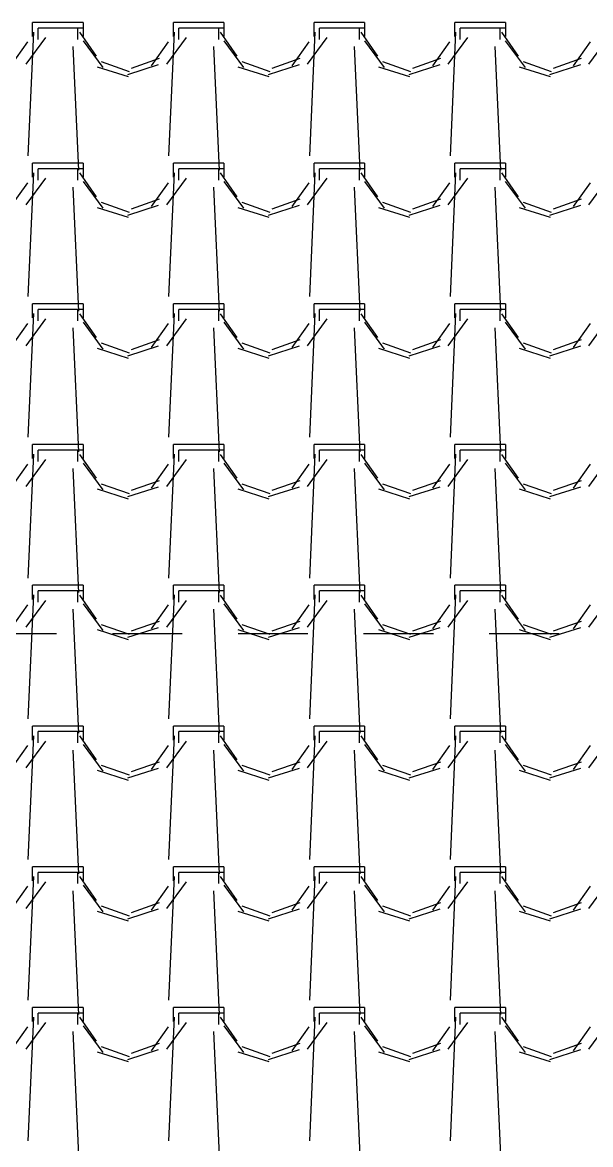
# Model space of a CAD drawing. Header units: millimetres. Extents: x 3923 to 4007, y 744 to 863.
# Drawn here: x 3931.156 to 3932.174, y 842.776 to 844.786 of the extents above; entities that cross this region are included whole.
import ezdxf

# ---------------------------------------------------------------- set-up
doc = ezdxf.new("R2010")
doc.units = ezdxf.units.MM
doc.linetypes.add('HIDDEN2', pattern=[0.1875, 0.125, -0.0625])
doc.layers.add('-HIDRO', color=8, linetype='Continuous')

msp = doc.modelspace()

# ---------------------------------------------------------------- linework, layer by layer
at = {"layer": '-HIDRO', "linetype": 'Continuous'}
for p, q in [((3931.2548, 844.7856), (3931.1742, 844.7856)), ((3931.1742, 844.7604), (3931.1742, 844.7856)), ((3931.2649, 844.7856), (3931.2548, 844.7856)), ((3931.2649, 844.7856), (3931.2649, 844.7604)), ((3931.5068, 844.7856), (3931.4262, 844.7856)), ((3931.4262, 844.7604), (3931.4262, 844.7856)), ((3931.5169, 844.7856), (3931.5068, 844.7856)), ((3931.5169, 844.7856), (3931.5169, 844.7604)), ((3931.7588, 844.7856), (3931.6782, 844.7856)), ((3931.6782, 844.7604), (3931.6782, 844.7856)), ((3931.7689, 844.7856), (3931.7588, 844.7856)), ((3931.7689, 844.7856), (3931.7689, 844.7604)), ((3932.0108, 844.7856), (3931.9302, 844.7856)), ((3931.9302, 844.7604), (3931.9302, 844.7856)), ((3932.0209, 844.7856), (3932.0108, 844.7856)), ((3932.0209, 844.7856), (3932.0209, 844.7604)), ((3931.1758, 844.7683), (3931.1658, 844.5466)), ((3931.2548, 844.7755), (3931.1842, 844.7755)), ((3931.1842, 844.7553), (3931.1842, 844.7755)), ((3931.2548, 844.7755), (3931.2548, 844.7553)), ((3931.2649, 844.7755), (3931.2548, 844.7755)), ((3931.2579, 844.768), (3931.2881, 844.7252)), ((3931.4278, 844.7683), (3931.4178, 844.5466)), ((3931.5068, 844.7755), (3931.4362, 844.7755)), ((3931.4362, 844.7553), (3931.4362, 844.7755)), ((3931.5068, 844.7755), (3931.5068, 844.7553)), ((3931.5169, 844.7755), (3931.5068, 844.7755)), ((3931.5099, 844.768), (3931.5401, 844.7252)), ((3931.6798, 844.7683), (3931.6698, 844.5466)), ((3931.7588, 844.7755), (3931.6882, 844.7755)), ((3931.6882, 844.7553), (3931.6882, 844.7755)), ((3931.7588, 844.7755), (3931.7588, 844.7553)), ((3931.7689, 844.7755), (3931.7588, 844.7755)), ((3931.7619, 844.768), (3931.7921, 844.7252)), ((3931.9318, 844.7683), (3931.9218, 844.5466)), ((3932.0108, 844.7755), (3931.9402, 844.7755)), ((3931.9402, 844.7553), (3931.9402, 844.7755)), ((3932.0108, 844.7755), (3932.0108, 844.7553)), ((3932.0209, 844.7755), (3932.0108, 844.7755)), ((3932.0139, 844.768), (3932.0441, 844.7252)), ((3931.135, 844.7077), (3931.1653, 844.7506)), ((3931.1623, 844.7107), (3931.1976, 844.7586)), ((3931.2463, 844.7426), (3931.2563, 844.5208)), ((3931.2648, 844.7526), (3931.3001, 844.7047)), ((3931.387, 844.7077), (3931.4173, 844.7506)), ((3931.4143, 844.7107), (3931.4496, 844.7586)), ((3931.4983, 844.7426), (3931.5083, 844.5208)), ((3931.5168, 844.7526), (3931.5521, 844.7047)), ((3931.639, 844.7077), (3931.6693, 844.7506)), ((3931.6663, 844.7107), (3931.7016, 844.7586)), ((3931.7503, 844.7426), (3931.7603, 844.5208)), ((3931.7688, 844.7526), (3931.8041, 844.7047)), ((3931.891, 844.7077), (3931.9213, 844.7506)), ((3931.9183, 844.7107), (3931.9536, 844.7586)), ((3932.0023, 844.7426), (3932.0123, 844.5208)), ((3932.0208, 844.7526), (3932.0561, 844.7047)), ((3932.143, 844.7077), (3932.1733, 844.7506)), ((3932.1703, 844.7107), (3932.2056, 844.7586)), ((3931.3511, 844.7039), (3931.4015, 844.7215)), ((3931.6031, 844.7039), (3931.6535, 844.7215)), ((3931.8551, 844.7039), (3931.9055, 844.7215)), ((3932.1071, 844.7039), (3932.1575, 844.7215)), ((3931.2897, 844.7063), (3931.3451, 844.6886)), ((3931.2968, 844.7156), (3931.3472, 844.6979)), ((3931.3445, 844.6926), (3931.3999, 844.7102)), ((3931.5417, 844.7063), (3931.5971, 844.6886)), ((3931.5488, 844.7156), (3931.5992, 844.6979)), ((3931.5965, 844.6926), (3931.6519, 844.7102)), ((3931.7937, 844.7063), (3931.8491, 844.6886)), ((3931.8008, 844.7156), (3931.8512, 844.6979)), ((3931.8485, 844.6926), (3931.9039, 844.7102)), ((3932.0457, 844.7063), (3932.1011, 844.6886)), ((3932.0528, 844.7156), (3932.1032, 844.6979)), ((3932.1005, 844.6926), (3932.1559, 844.7102)), ((3931.2548, 844.5336), (3931.1742, 844.5336)), ((3931.1742, 844.5084), (3931.1742, 844.5336)), ((3931.2548, 844.5235), (3931.1842, 844.5235)), ((3931.1842, 844.5033), (3931.1842, 844.5235)), ((3931.2649, 844.5336), (3931.2548, 844.5336)), ((3931.2548, 844.5235), (3931.2548, 844.5033)), ((3931.2649, 844.5235), (3931.2548, 844.5235)), ((3931.2649, 844.5336), (3931.2649, 844.5084)), ((3931.5068, 844.5336), (3931.4262, 844.5336)), ((3931.4262, 844.5084), (3931.4262, 844.5336)), ((3931.5068, 844.5235), (3931.4362, 844.5235)), ((3931.4362, 844.5033), (3931.4362, 844.5235)), ((3931.5169, 844.5336), (3931.5068, 844.5336)), ((3931.5068, 844.5235), (3931.5068, 844.5033)), ((3931.5169, 844.5235), (3931.5068, 844.5235)), ((3931.5169, 844.5336), (3931.5169, 844.5084)), ((3931.7588, 844.5336), (3931.6782, 844.5336)), ((3931.6782, 844.5084), (3931.6782, 844.5336)), ((3931.7588, 844.5235), (3931.6882, 844.5235)), ((3931.6882, 844.5033), (3931.6882, 844.5235)), ((3931.7689, 844.5336), (3931.7588, 844.5336)), ((3931.7588, 844.5235), (3931.7588, 844.5033)), ((3931.7689, 844.5235), (3931.7588, 844.5235)), ((3931.7689, 844.5336), (3931.7689, 844.5084)), ((3932.0108, 844.5336), (3931.9302, 844.5336)), ((3931.9302, 844.5084), (3931.9302, 844.5336)), ((3932.0108, 844.5235), (3931.9402, 844.5235)), ((3931.9402, 844.5033), (3931.9402, 844.5235)), ((3932.0209, 844.5336), (3932.0108, 844.5336)), ((3932.0108, 844.5235), (3932.0108, 844.5033)), ((3932.0209, 844.5235), (3932.0108, 844.5235)), ((3932.0209, 844.5336), (3932.0209, 844.5084)), ((3931.135, 844.4557), (3931.1653, 844.4986)), ((3931.1623, 844.4587), (3931.1976, 844.5066)), ((3931.1758, 844.5163), (3931.1658, 844.2946)), ((3931.2579, 844.516), (3931.2881, 844.4732)), ((3931.2648, 844.5006), (3931.3001, 844.4527)), ((3931.387, 844.4557), (3931.4173, 844.4986)), ((3931.4143, 844.4587), (3931.4496, 844.5066)), ((3931.4278, 844.5163), (3931.4178, 844.2946)), ((3931.5099, 844.516), (3931.5401, 844.4732)), ((3931.5168, 844.5006), (3931.5521, 844.4527)), ((3931.639, 844.4557), (3931.6693, 844.4986)), ((3931.6663, 844.4587), (3931.7016, 844.5066)), ((3931.6798, 844.5163), (3931.6698, 844.2946)), ((3931.7619, 844.516), (3931.7921, 844.4732)), ((3931.7688, 844.5006), (3931.8041, 844.4527)), ((3931.891, 844.4557), (3931.9213, 844.4986)), ((3931.9183, 844.4587), (3931.9536, 844.5066)), ((3931.9318, 844.5163), (3931.9218, 844.2946)), ((3932.0139, 844.516), (3932.0441, 844.4732)), ((3932.0208, 844.5006), (3932.0561, 844.4527)), ((3932.143, 844.4557), (3932.1733, 844.4986)), ((3932.1703, 844.4587), (3932.2056, 844.5066)), ((3931.2463, 844.4906), (3931.2563, 844.2688)), ((3931.4983, 844.4906), (3931.5083, 844.2688)), ((3931.7503, 844.4906), (3931.7603, 844.2688)), ((3932.0023, 844.4906), (3932.0123, 844.2688)), ((3931.2968, 844.4636), (3931.3472, 844.4459)), ((3931.3445, 844.4406), (3931.3999, 844.4582)), ((3931.3511, 844.4519), (3931.4015, 844.4695)), ((3931.5488, 844.4636), (3931.5992, 844.4459)), ((3931.5965, 844.4406), (3931.6519, 844.4582)), ((3931.6031, 844.4519), (3931.6535, 844.4695)), ((3931.8008, 844.4636), (3931.8512, 844.4459)), ((3931.8485, 844.4406), (3931.9039, 844.4582)), ((3931.8551, 844.4519), (3931.9055, 844.4695)), ((3932.0528, 844.4636), (3932.1032, 844.4459)), ((3932.1005, 844.4406), (3932.1559, 844.4582)), ((3932.1071, 844.4519), (3932.1575, 844.4695)), ((3931.2897, 844.4543), (3931.3451, 844.4366)), ((3931.5417, 844.4543), (3931.5971, 844.4366)), ((3931.7937, 844.4543), (3931.8491, 844.4366)), ((3932.0457, 844.4543), (3932.1011, 844.4366)), ((3931.2548, 844.2816), (3931.1742, 844.2816)), ((3931.1742, 844.2564), (3931.1742, 844.2816)), ((3931.2649, 844.2816), (3931.2548, 844.2816)), ((3931.2649, 844.2816), (3931.2649, 844.2564)), ((3931.5068, 844.2816), (3931.4262, 844.2816)), ((3931.4262, 844.2564), (3931.4262, 844.2816)), ((3931.5169, 844.2816), (3931.5068, 844.2816)), ((3931.5169, 844.2816), (3931.5169, 844.2564)), ((3931.7588, 844.2816), (3931.6782, 844.2816)), ((3931.6782, 844.2564), (3931.6782, 844.2816)), ((3931.7689, 844.2816), (3931.7588, 844.2816)), ((3931.7689, 844.2816), (3931.7689, 844.2564)), ((3932.0108, 844.2816), (3931.9302, 844.2816)), ((3931.9302, 844.2564), (3931.9302, 844.2816)), ((3932.0209, 844.2816), (3932.0108, 844.2816)), ((3932.0209, 844.2816), (3932.0209, 844.2564)), ((3931.1758, 844.2643), (3931.1658, 844.0426)), ((3931.2548, 844.2715), (3931.1842, 844.2715)), ((3931.1842, 844.2513), (3931.1842, 844.2715)), ((3931.2548, 844.2715), (3931.2548, 844.2513)), ((3931.2649, 844.2715), (3931.2548, 844.2715)), ((3931.2579, 844.264), (3931.2881, 844.2212)), ((3931.4278, 844.2643), (3931.4178, 844.0426)), ((3931.5068, 844.2715), (3931.4362, 844.2715)), ((3931.4362, 844.2513), (3931.4362, 844.2715)), ((3931.5068, 844.2715), (3931.5068, 844.2513)), ((3931.5169, 844.2715), (3931.5068, 844.2715)), ((3931.5099, 844.264), (3931.5401, 844.2212)), ((3931.6798, 844.2643), (3931.6698, 844.0426)), ((3931.7588, 844.2715), (3931.6882, 844.2715)), ((3931.6882, 844.2513), (3931.6882, 844.2715)), ((3931.7588, 844.2715), (3931.7588, 844.2513)), ((3931.7689, 844.2715), (3931.7588, 844.2715)), ((3931.7619, 844.264), (3931.7921, 844.2212)), ((3931.9318, 844.2643), (3931.9218, 844.0426)), ((3932.0108, 844.2715), (3931.9402, 844.2715)), ((3931.9402, 844.2513), (3931.9402, 844.2715)), ((3932.0108, 844.2715), (3932.0108, 844.2513)), ((3932.0209, 844.2715), (3932.0108, 844.2715)), ((3932.0139, 844.264), (3932.0441, 844.2212)), ((3931.135, 844.2037), (3931.1653, 844.2466)), ((3931.1623, 844.2067), (3931.1976, 844.2546)), ((3931.2463, 844.2386), (3931.2563, 844.0168)), ((3931.2648, 844.2486), (3931.3001, 844.2007)), ((3931.387, 844.2037), (3931.4173, 844.2466)), ((3931.4143, 844.2067), (3931.4496, 844.2546)), ((3931.4983, 844.2386), (3931.5083, 844.0168)), ((3931.5168, 844.2486), (3931.5521, 844.2007)), ((3931.639, 844.2037), (3931.6693, 844.2466)), ((3931.6663, 844.2067), (3931.7016, 844.2546)), ((3931.7503, 844.2386), (3931.7603, 844.0168)), ((3931.7688, 844.2486), (3931.8041, 844.2007)), ((3931.891, 844.2037), (3931.9213, 844.2466)), ((3931.9183, 844.2067), (3931.9536, 844.2546)), ((3932.0023, 844.2386), (3932.0123, 844.0168)), ((3932.0208, 844.2486), (3932.0561, 844.2007)), ((3932.143, 844.2037), (3932.1733, 844.2466)), ((3932.1703, 844.2067), (3932.2056, 844.2546)), ((3931.3511, 844.1999), (3931.4015, 844.2175)), ((3931.6031, 844.1999), (3931.6535, 844.2175)), ((3931.8551, 844.1999), (3931.9055, 844.2175)), ((3932.1071, 844.1999), (3932.1575, 844.2175)), ((3931.2897, 844.2023), (3931.3451, 844.1846)), ((3931.2968, 844.2116), (3931.3472, 844.1939)), ((3931.3445, 844.1886), (3931.3999, 844.2062)), ((3931.5417, 844.2023), (3931.5971, 844.1846)), ((3931.5488, 844.2116), (3931.5992, 844.1939)), ((3931.5965, 844.1886), (3931.6519, 844.2062)), ((3931.7937, 844.2023), (3931.8491, 844.1846)), ((3931.8008, 844.2116), (3931.8512, 844.1939)), ((3931.8485, 844.1886), (3931.9039, 844.2062)), ((3932.0457, 844.2023), (3932.1011, 844.1846)), ((3932.0528, 844.2116), (3932.1032, 844.1939)), ((3932.1005, 844.1886), (3932.1559, 844.2062)), ((3931.2548, 844.0296), (3931.1742, 844.0296)), ((3931.1742, 844.0044), (3931.1742, 844.0296)), ((3931.2548, 844.0195), (3931.1842, 844.0195)), ((3931.1842, 843.9993), (3931.1842, 844.0195)), ((3931.2649, 844.0296), (3931.2548, 844.0296)), ((3931.2548, 844.0195), (3931.2548, 843.9993)), ((3931.2649, 844.0195), (3931.2548, 844.0195)), ((3931.2649, 844.0296), (3931.2649, 844.0044)), ((3931.5068, 844.0296), (3931.4262, 844.0296)), ((3931.4262, 844.0044), (3931.4262, 844.0296)), ((3931.5068, 844.0195), (3931.4362, 844.0195)), ((3931.4362, 843.9993), (3931.4362, 844.0195)), ((3931.5169, 844.0296), (3931.5068, 844.0296)), ((3931.5068, 844.0195), (3931.5068, 843.9993)), ((3931.5169, 844.0195), (3931.5068, 844.0195)), ((3931.5169, 844.0296), (3931.5169, 844.0044)), ((3931.7588, 844.0296), (3931.6782, 844.0296)), ((3931.6782, 844.0044), (3931.6782, 844.0296)), ((3931.7588, 844.0195), (3931.6882, 844.0195)), ((3931.6882, 843.9993), (3931.6882, 844.0195)), ((3931.7689, 844.0296), (3931.7588, 844.0296)), ((3931.7588, 844.0195), (3931.7588, 843.9993)), ((3931.7689, 844.0195), (3931.7588, 844.0195)), ((3931.7689, 844.0296), (3931.7689, 844.0044)), ((3932.0108, 844.0296), (3931.9302, 844.0296)), ((3931.9302, 844.0044), (3931.9302, 844.0296)), ((3932.0108, 844.0195), (3931.9402, 844.0195)), ((3931.9402, 843.9993), (3931.9402, 844.0195)), ((3932.0209, 844.0296), (3932.0108, 844.0296)), ((3932.0108, 844.0195), (3932.0108, 843.9993)), ((3932.0209, 844.0195), (3932.0108, 844.0195)), ((3932.0209, 844.0296), (3932.0209, 844.0044)), ((3931.1623, 843.9547), (3931.1976, 844.0026)), ((3931.1758, 844.0123), (3931.1658, 843.7906)), ((3931.2579, 844.0121), (3931.2881, 843.9692)), ((3931.2648, 843.9966), (3931.3001, 843.9487)), ((3931.4143, 843.9547), (3931.4496, 844.0026)), ((3931.4278, 844.0123), (3931.4178, 843.7906)), ((3931.5099, 844.012), (3931.5401, 843.9692)), ((3931.5168, 843.9966), (3931.5521, 843.9487)), ((3931.6663, 843.9547), (3931.7016, 844.0026)), ((3931.6798, 844.0123), (3931.6698, 843.7906)), ((3931.7619, 844.012), (3931.7921, 843.9692)), ((3931.7688, 843.9966), (3931.8041, 843.9487)), ((3931.9183, 843.9547), (3931.9536, 844.0026)), ((3931.9318, 844.0123), (3931.9218, 843.7906)), ((3932.0139, 844.012), (3932.0441, 843.9692)), ((3932.0208, 843.9966), (3932.0561, 843.9487)), ((3932.1703, 843.9547), (3932.2056, 844.0026)), ((3931.135, 843.9517), (3931.1653, 843.9946)), ((3931.2463, 843.9866), (3931.2563, 843.7648)), ((3931.387, 843.9517), (3931.4173, 843.9946)), ((3931.4983, 843.9866), (3931.5083, 843.7648)), ((3931.639, 843.9517), (3931.6693, 843.9946)), ((3931.7503, 843.9866), (3931.7603, 843.7648)), ((3931.891, 843.9517), (3931.9213, 843.9946)), ((3932.0023, 843.9866), (3932.0123, 843.7648)), ((3932.143, 843.9517), (3932.1733, 843.9946)), ((3931.2968, 843.9596), (3931.3472, 843.9419)), ((3931.3511, 843.9479), (3931.4015, 843.9655)), ((3931.5488, 843.9596), (3931.5992, 843.9419)), ((3931.6031, 843.9479), (3931.6535, 843.9655)), ((3931.8008, 843.9596), (3931.8512, 843.9419)), ((3931.8551, 843.9479), (3931.9055, 843.9655)), ((3932.0528, 843.9596), (3932.1032, 843.9419)), ((3932.1071, 843.9479), (3932.1575, 843.9655)), ((3931.2897, 843.9503), (3931.3451, 843.9326)), ((3931.3445, 843.9366), (3931.3999, 843.9542)), ((3931.5417, 843.9503), (3931.5971, 843.9326)), ((3931.5965, 843.9366), (3931.6519, 843.9542)), ((3931.7937, 843.9503), (3931.8491, 843.9326)), ((3931.8485, 843.9366), (3931.9039, 843.9542)), ((3932.0457, 843.9503), (3932.1011, 843.9326)), ((3932.1005, 843.9366), (3932.1559, 843.9542)), ((3931.2548, 843.7776), (3931.1742, 843.7776)), ((3931.1742, 843.7524), (3931.1742, 843.7776)), ((3931.2649, 843.7776), (3931.2548, 843.7776)), ((3931.2649, 843.7776), (3931.2649, 843.7524)), ((3931.5068, 843.7776), (3931.4262, 843.7776)), ((3931.4262, 843.7524), (3931.4262, 843.7776)), ((3931.5169, 843.7776), (3931.5068, 843.7776)), ((3931.5169, 843.7776), (3931.5169, 843.7524)), ((3931.7588, 843.7776), (3931.6782, 843.7776)), ((3931.6782, 843.7524), (3931.6782, 843.7776)), ((3931.7689, 843.7776), (3931.7588, 843.7776)), ((3931.7689, 843.7776), (3931.7689, 843.7524)), ((3932.0108, 843.7776), (3931.9302, 843.7776)), ((3931.9302, 843.7524), (3931.9302, 843.7776)), ((3932.0209, 843.7776), (3932.0108, 843.7776)), ((3932.0209, 843.7776), (3932.0209, 843.7524)), ((3931.1758, 843.7603), (3931.1658, 843.5386)), ((3931.2548, 843.7675), (3931.1842, 843.7675)), ((3931.1842, 843.7473), (3931.1842, 843.7675)), ((3931.2548, 843.7675), (3931.2548, 843.7473)), ((3931.2649, 843.7675), (3931.2548, 843.7675)), ((3931.2579, 843.7601), (3931.2881, 843.7172)), ((3931.4278, 843.7603), (3931.4178, 843.5386)), ((3931.5068, 843.7675), (3931.4362, 843.7675)), ((3931.4362, 843.7473), (3931.4362, 843.7675)), ((3931.5068, 843.7675), (3931.5068, 843.7473)), ((3931.5169, 843.7675), (3931.5068, 843.7675)), ((3931.5099, 843.76), (3931.5401, 843.7172)), ((3931.6798, 843.7603), (3931.6698, 843.5386)), ((3931.7588, 843.7675), (3931.6882, 843.7675)), ((3931.6882, 843.7473), (3931.6882, 843.7675)), ((3931.7588, 843.7675), (3931.7588, 843.7473)), ((3931.7689, 843.7675), (3931.7588, 843.7675)), ((3931.7619, 843.76), (3931.7921, 843.7172)), ((3931.9318, 843.7603), (3931.9218, 843.5386)), ((3932.0108, 843.7675), (3931.9402, 843.7675)), ((3931.9402, 843.7473), (3931.9402, 843.7675)), ((3932.0108, 843.7675), (3932.0108, 843.7473)), ((3932.0209, 843.7675), (3932.0108, 843.7675)), ((3932.0139, 843.76), (3932.0441, 843.7172)), ((3931.135, 843.6997), (3931.1653, 843.7426)), ((3931.1623, 843.7027), (3931.1976, 843.7506)), ((3931.2648, 843.7446), (3931.3001, 843.6967)), ((3931.387, 843.6997), (3931.4173, 843.7426)), ((3931.4143, 843.7027), (3931.4496, 843.7506)), ((3931.5168, 843.7446), (3931.5521, 843.6967)), ((3931.639, 843.6997), (3931.6693, 843.7426)), ((3931.6663, 843.7027), (3931.7016, 843.7506)), ((3931.7688, 843.7446), (3931.8041, 843.6967)), ((3931.891, 843.6997), (3931.9213, 843.7426)), ((3931.9183, 843.7027), (3931.9536, 843.7506)), ((3932.0208, 843.7446), (3932.0561, 843.6967)), ((3932.143, 843.6997), (3932.1733, 843.7426)), ((3932.1703, 843.7027), (3932.2056, 843.7506)), ((3931.2463, 843.7346), (3931.2563, 843.5128)), ((3931.4983, 843.7346), (3931.5083, 843.5128)), ((3931.7503, 843.7346), (3931.7603, 843.5128)), ((3932.0023, 843.7346), (3932.0123, 843.5128)), ((3931.2897, 843.6983), (3931.3451, 843.6806)), ((3931.2968, 843.7076), (3931.3472, 843.6899)), ((3931.3445, 843.6846), (3931.3999, 843.7022)), ((3931.3511, 843.6959), (3931.4015, 843.7135)), ((3931.5417, 843.6983), (3931.5971, 843.6806)), ((3931.5488, 843.7076), (3931.5992, 843.6899)), ((3931.5965, 843.6846), (3931.6519, 843.7022)), ((3931.6031, 843.6959), (3931.6535, 843.7135)), ((3931.7937, 843.6983), (3931.8491, 843.6806)), ((3931.8008, 843.7076), (3931.8512, 843.6899)), ((3931.8485, 843.6846), (3931.9039, 843.7022)), ((3931.8551, 843.6959), (3931.9055, 843.7135)), ((3932.0457, 843.6983), (3932.1011, 843.6806)), ((3932.0528, 843.7076), (3932.1032, 843.6899)), ((3932.1005, 843.6846), (3932.1559, 843.7022)), ((3932.1071, 843.6959), (3932.1575, 843.7135)), ((3931.2548, 843.5256), (3931.1742, 843.5256)), ((3931.1742, 843.5004), (3931.1742, 843.5256)), ((3931.2548, 843.5155), (3931.1842, 843.5155)), ((3931.1842, 843.4953), (3931.1842, 843.5155)), ((3931.2649, 843.5256), (3931.2548, 843.5256)), ((3931.2548, 843.5155), (3931.2548, 843.4953)), ((3931.2649, 843.5155), (3931.2548, 843.5155)), ((3931.2649, 843.5256), (3931.2649, 843.5004)), ((3931.5068, 843.5256), (3931.4262, 843.5256)), ((3931.4262, 843.5004), (3931.4262, 843.5256)), ((3931.5068, 843.5155), (3931.4362, 843.5155)), ((3931.4362, 843.4953), (3931.4362, 843.5155)), ((3931.5169, 843.5256), (3931.5068, 843.5256)), ((3931.5068, 843.5155), (3931.5068, 843.4953)), ((3931.5169, 843.5155), (3931.5068, 843.5155)), ((3931.5169, 843.5256), (3931.5169, 843.5004)), ((3931.7588, 843.5256), (3931.6782, 843.5256)), ((3931.6782, 843.5004), (3931.6782, 843.5256)), ((3931.7588, 843.5155), (3931.6882, 843.5155)), ((3931.6882, 843.4953), (3931.6882, 843.5155)), ((3931.7689, 843.5256), (3931.7588, 843.5256)), ((3931.7588, 843.5155), (3931.7588, 843.4953)), ((3931.7689, 843.5155), (3931.7588, 843.5155)), ((3931.7689, 843.5256), (3931.7689, 843.5004)), ((3932.0108, 843.5256), (3931.9302, 843.5256)), ((3931.9302, 843.5004), (3931.9302, 843.5256)), ((3932.0108, 843.5155), (3931.9402, 843.5155)), ((3931.9402, 843.4953), (3931.9402, 843.5155)), ((3932.0209, 843.5256), (3932.0108, 843.5256)), ((3932.0108, 843.5155), (3932.0108, 843.4953)), ((3932.0209, 843.5155), (3932.0108, 843.5155)), ((3932.0209, 843.5256), (3932.0209, 843.5004)), ((3931.1623, 843.4507), (3931.1976, 843.4986)), ((3931.1758, 843.5083), (3931.1658, 843.2866)), ((3931.2579, 843.5081), (3931.2881, 843.4652)), ((3931.4143, 843.4507), (3931.4496, 843.4986)), ((3931.4278, 843.5083), (3931.4178, 843.2866)), ((3931.5099, 843.5081), (3931.5401, 843.4652)), ((3931.6663, 843.4507), (3931.7016, 843.4986)), ((3931.6798, 843.5083), (3931.6698, 843.2866)), ((3931.7619, 843.508), (3931.7921, 843.4652)), ((3931.9183, 843.4507), (3931.9536, 843.4986)), ((3931.9318, 843.5083), (3931.9218, 843.2866)), ((3932.0139, 843.508), (3932.0441, 843.4652)), ((3932.1703, 843.4507), (3932.2056, 843.4986)), ((3931.135, 843.4477), (3931.1653, 843.4906)), ((3931.2463, 843.4826), (3931.2563, 843.2608)), ((3931.2649, 843.4926), (3931.3001, 843.4447)), ((3931.387, 843.4477), (3931.4173, 843.4906)), ((3931.4983, 843.4826), (3931.5083, 843.2608)), ((3931.5168, 843.4926), (3931.5521, 843.4447)), ((3931.639, 843.4477), (3931.6693, 843.4906)), ((3931.7503, 843.4826), (3931.7603, 843.2608)), ((3931.7688, 843.4926), (3931.8041, 843.4447)), ((3931.891, 843.4477), (3931.9213, 843.4906)), ((3932.0023, 843.4826), (3932.0123, 843.2608)), ((3932.0208, 843.4926), (3932.0561, 843.4447)), ((3932.143, 843.4477), (3932.1733, 843.4906)), ((3931.2968, 843.4556), (3931.3472, 843.4379)), ((3931.3511, 843.4439), (3931.4015, 843.4615)), ((3931.5488, 843.4556), (3931.5992, 843.4379)), ((3931.6031, 843.4439), (3931.6535, 843.4615)), ((3931.8008, 843.4556), (3931.8512, 843.4379)), ((3931.8551, 843.4439), (3931.9055, 843.4615)), ((3932.0528, 843.4556), (3932.1032, 843.4379)), ((3932.1071, 843.4439), (3932.1575, 843.4615)), ((3931.2897, 843.4463), (3931.3451, 843.4286)), ((3931.3445, 843.4326), (3931.3999, 843.4502)), ((3931.5417, 843.4463), (3931.5971, 843.4286)), ((3931.5965, 843.4326), (3931.6519, 843.4502)), ((3931.7937, 843.4463), (3931.8491, 843.4286)), ((3931.8485, 843.4326), (3931.9039, 843.4502)), ((3932.0457, 843.4463), (3932.1011, 843.4286)), ((3932.1005, 843.4326), (3932.1559, 843.4502)), ((3931.2548, 843.2736), (3931.1742, 843.2736)), ((3931.1742, 843.2484), (3931.1742, 843.2736)), ((3931.2649, 843.2736), (3931.2548, 843.2736)), ((3931.2649, 843.2736), (3931.2649, 843.2484)), ((3931.5068, 843.2736), (3931.4262, 843.2736)), ((3931.4262, 843.2484), (3931.4262, 843.2736)), ((3931.5169, 843.2736), (3931.5068, 843.2736)), ((3931.5169, 843.2736), (3931.5169, 843.2484)), ((3931.7588, 843.2736), (3931.6782, 843.2736)), ((3931.6782, 843.2484), (3931.6782, 843.2736)), ((3931.7689, 843.2736), (3931.7588, 843.2736)), ((3931.7689, 843.2736), (3931.7689, 843.2484)), ((3932.0108, 843.2736), (3931.9302, 843.2736)), ((3931.9302, 843.2484), (3931.9302, 843.2736)), ((3932.0209, 843.2736), (3932.0108, 843.2736)), ((3932.0209, 843.2736), (3932.0209, 843.2484)), ((3931.1758, 843.2563), (3931.1658, 843.0346)), ((3931.2548, 843.2635), (3931.1842, 843.2635)), ((3931.1842, 843.2433), (3931.1842, 843.2635)), ((3931.2548, 843.2635), (3931.2548, 843.2433)), ((3931.2649, 843.2635), (3931.2548, 843.2635)), ((3931.2579, 843.2561), (3931.2881, 843.2132)), ((3931.4278, 843.2563), (3931.4178, 843.0346)), ((3931.5068, 843.2635), (3931.4362, 843.2635)), ((3931.4362, 843.2433), (3931.4362, 843.2635)), ((3931.5068, 843.2635), (3931.5068, 843.2433)), ((3931.5169, 843.2635), (3931.5068, 843.2635)), ((3931.5099, 843.2561), (3931.5401, 843.2132)), ((3931.6798, 843.2563), (3931.6698, 843.0346)), ((3931.7588, 843.2635), (3931.6882, 843.2635)), ((3931.6882, 843.2433), (3931.6882, 843.2635)), ((3931.7588, 843.2635), (3931.7588, 843.2433)), ((3931.7689, 843.2635), (3931.7588, 843.2635)), ((3931.7619, 843.2561), (3931.7921, 843.2132)), ((3931.9318, 843.2563), (3931.9218, 843.0346)), ((3932.0108, 843.2635), (3931.9402, 843.2635)), ((3931.9402, 843.2433), (3931.9402, 843.2635)), ((3932.0108, 843.2635), (3932.0108, 843.2433)), ((3932.0209, 843.2635), (3932.0108, 843.2635)), ((3932.0139, 843.256), (3932.0441, 843.2132)), ((3931.135, 843.1957), (3931.1653, 843.2386)), ((3931.1623, 843.1987), (3931.1976, 843.2465)), ((3931.2649, 843.2406), (3931.3001, 843.1927)), ((3931.387, 843.1957), (3931.4173, 843.2386)), ((3931.4143, 843.1987), (3931.4496, 843.2465)), ((3931.5169, 843.2406), (3931.5521, 843.1927)), ((3931.639, 843.1957), (3931.6693, 843.2386)), ((3931.6663, 843.1987), (3931.7016, 843.2465)), ((3931.7688, 843.2406), (3931.8041, 843.1927)), ((3931.891, 843.1957), (3931.9213, 843.2386)), ((3931.9183, 843.1987), (3931.9536, 843.2465)), ((3932.0208, 843.2406), (3932.0561, 843.1927)), ((3932.143, 843.1957), (3932.1733, 843.2386)), ((3932.1703, 843.1987), (3932.2056, 843.2465)), ((3931.2463, 843.2306), (3931.2563, 843.0088)), ((3931.4983, 843.2306), (3931.5083, 843.0088)), ((3931.7503, 843.2306), (3931.7603, 843.0088)), ((3932.0023, 843.2306), (3932.0123, 843.0088)), ((3931.2897, 843.1943), (3931.3451, 843.1766)), ((3931.2968, 843.2036), (3931.3472, 843.1859)), ((3931.3445, 843.1806), (3931.3999, 843.1982)), ((3931.3511, 843.1919), (3931.4015, 843.2095)), ((3931.5417, 843.1943), (3931.5971, 843.1766)), ((3931.5488, 843.2036), (3931.5992, 843.1859)), ((3931.5965, 843.1806), (3931.6519, 843.1982)), ((3931.6031, 843.1919), (3931.6535, 843.2095)), ((3931.7937, 843.1943), (3931.8491, 843.1766)), ((3931.8008, 843.2036), (3931.8512, 843.1859)), ((3931.8485, 843.1806), (3931.9039, 843.1982)), ((3931.8551, 843.1919), (3931.9055, 843.2095)), ((3932.0457, 843.1943), (3932.1011, 843.1766)), ((3932.0528, 843.2036), (3932.1032, 843.1859)), ((3932.1005, 843.1806), (3932.1559, 843.1982)), ((3932.1071, 843.1919), (3932.1575, 843.2095)), ((3931.2548, 843.0216), (3931.1742, 843.0216)), ((3931.1742, 842.9964), (3931.1742, 843.0216)), ((3931.2548, 843.0115), (3931.1842, 843.0115)), ((3931.1842, 842.9913), (3931.1842, 843.0115)), ((3931.2649, 843.0216), (3931.2548, 843.0216)), ((3931.2548, 843.0115), (3931.2548, 842.9913)), ((3931.2649, 843.0115), (3931.2548, 843.0115)), ((3931.2649, 843.0216), (3931.2649, 842.9964)), ((3931.5068, 843.0216), (3931.4262, 843.0216)), ((3931.4262, 842.9964), (3931.4262, 843.0216)), ((3931.5068, 843.0115), (3931.4362, 843.0115)), ((3931.4362, 842.9913), (3931.4362, 843.0115)), ((3931.5169, 843.0216), (3931.5068, 843.0216)), ((3931.5068, 843.0115), (3931.5068, 842.9913)), ((3931.5169, 843.0115), (3931.5068, 843.0115)), ((3931.5169, 843.0216), (3931.5169, 842.9964)), ((3931.7588, 843.0216), (3931.6782, 843.0216)), ((3931.6782, 842.9964), (3931.6782, 843.0216)), ((3931.7588, 843.0115), (3931.6882, 843.0115)), ((3931.6882, 842.9913), (3931.6882, 843.0115)), ((3931.7689, 843.0216), (3931.7588, 843.0216)), ((3931.7588, 843.0115), (3931.7588, 842.9913)), ((3931.7689, 843.0115), (3931.7588, 843.0115)), ((3931.7689, 843.0216), (3931.7689, 842.9964)), ((3932.0108, 843.0216), (3931.9302, 843.0216)), ((3931.9302, 842.9964), (3931.9302, 843.0216)), ((3932.0108, 843.0115), (3931.9402, 843.0115)), ((3931.9402, 842.9913), (3931.9402, 843.0115)), ((3932.0209, 843.0216), (3932.0108, 843.0216)), ((3932.0108, 843.0115), (3932.0108, 842.9913)), ((3932.0209, 843.0115), (3932.0108, 843.0115)), ((3932.0209, 843.0216), (3932.0209, 842.9964)), ((3931.1623, 842.9467), (3931.1976, 842.9945)), ((3931.1758, 843.0043), (3931.1658, 842.7826)), ((3931.2579, 843.0041), (3931.2881, 842.9612)), ((3931.4143, 842.9467), (3931.4496, 842.9945)), ((3931.4278, 843.0043), (3931.4178, 842.7826)), ((3931.5099, 843.0041), (3931.5401, 842.9612)), ((3931.6663, 842.9467), (3931.7016, 842.9945)), ((3931.6798, 843.0043), (3931.6698, 842.7826)), ((3931.7619, 843.0041), (3931.7921, 842.9612)), ((3931.9183, 842.9467), (3931.9536, 842.9945)), ((3931.9318, 843.0043), (3931.9218, 842.7826)), ((3932.0139, 843.004), (3932.0441, 842.9612)), ((3932.1703, 842.9467), (3932.2056, 842.9945)), ((3931.135, 842.9437), (3931.1653, 842.9866)), ((3931.2463, 842.9786), (3931.2563, 842.7568)), ((3931.2649, 842.9886), (3931.3001, 842.9407)), ((3931.387, 842.9437), (3931.4173, 842.9866)), ((3931.4983, 842.9786), (3931.5083, 842.7568)), ((3931.5169, 842.9886), (3931.5521, 842.9407)), ((3931.639, 842.9437), (3931.6693, 842.9866)), ((3931.7503, 842.9786), (3931.7603, 842.7568)), ((3931.7689, 842.9886), (3931.8041, 842.9407)), ((3931.891, 842.9437), (3931.9213, 842.9866)), ((3932.0023, 842.9786), (3932.0123, 842.7568)), ((3932.0208, 842.9886), (3932.0561, 842.9407)), ((3932.143, 842.9437), (3932.1733, 842.9866)), ((3931.2968, 842.9516), (3931.3472, 842.9339)), ((3931.3511, 842.9399), (3931.4015, 842.9575)), ((3931.5488, 842.9516), (3931.5992, 842.9339)), ((3931.6031, 842.9399), (3931.6535, 842.9575)), ((3931.8008, 842.9516), (3931.8512, 842.9339)), ((3931.8551, 842.9399), (3931.9055, 842.9575)), ((3932.0528, 842.9516), (3932.1032, 842.9339)), ((3932.1071, 842.9399), (3932.1575, 842.9575)), ((3931.2897, 842.9423), (3931.3451, 842.9246)), ((3931.3445, 842.9286), (3931.3999, 842.9462)), ((3931.5417, 842.9423), (3931.5971, 842.9246)), ((3931.5965, 842.9286), (3931.6519, 842.9462)), ((3931.7937, 842.9423), (3931.8491, 842.9246)), ((3931.8485, 842.9286), (3931.9039, 842.9462)), ((3932.0457, 842.9423), (3932.1011, 842.9246)), ((3932.1005, 842.9286), (3932.1559, 842.9462))]:
    msp.add_line(p, q, dxfattribs=at)
at = {"layer": '-HIDRO', "linetype": 'HIDDEN2'}
msp.add_line((3932.1171, 843.6907), (3930.1011, 843.6907), dxfattribs=at)

doc.saveas('drawing.dxf')
